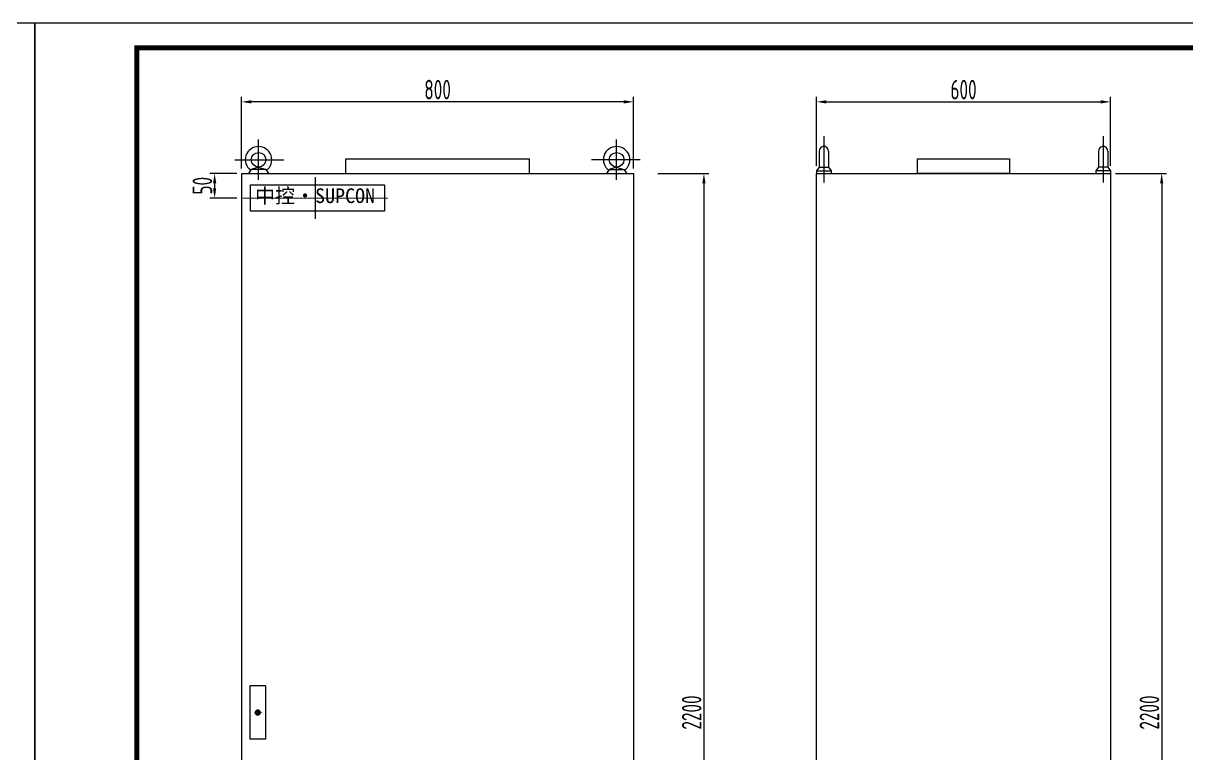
# Model space of a CAD drawing. Header units: millimetres. Extents: x 30557 to 235556, y -116603 to -73383.
# Drawn here: x 122249 to 124623, y -92198 to -90707 of the extents above; entities that cross this region are included whole.
import ezdxf
from ezdxf.lldxf.tags import DXFTag

# ---------------------------------------------------------------- set-up
doc = ezdxf.new("R2010")
doc.units = ezdxf.units.MM
doc.layers.add('CAXA0', color=7, linetype='Continuous', lineweight=70)
doc.layers.add('CAXA3', color=7, linetype='Continuous', lineweight=25)
doc.layers.add('文本层', color=2, linetype='Continuous')
doc.layers.add('符号层', color=3, linetype='Continuous')
doc.styles.get("Standard").update_dxf_attribs({"font": ''})
doc.styles.add('supcon', font='sceie.shx', dxfattribs={"width": 0.75, "height": 40, "bigfont": 'sceic.shx'})
doc.styles.get('Standard').set_extended_font_data('SimSun')
tags = doc.linetypes.add('CENTER', pattern=[2, 1.25, -0.25, 0.25, -0.25]).pattern_tags.tags
tags[10:11] = [DXFTag(74, 4), DXFTag(75, 0), DXFTag(340, '0'), DXFTag(46, 1.0), DXFTag(50, 0.0), DXFTag(44, 0.0), DXFTag(45, 0.0)]
tags[8:9] = [DXFTag(74, 4), DXFTag(75, 0), DXFTag(340, '0'), DXFTag(46, 1.0), DXFTag(50, 0.0), DXFTag(44, 0.0), DXFTag(45, 0.0)]
tags[6:7] = [DXFTag(74, 4), DXFTag(75, 0), DXFTag(340, '0'), DXFTag(46, 1.0), DXFTag(50, 0.0), DXFTag(44, 0.0), DXFTag(45, 0.0)]
tags[4:5] = [DXFTag(74, 4), DXFTag(75, 0), DXFTag(340, '0'), DXFTag(46, 1.0), DXFTag(50, 0.0), DXFTag(44, 0.0), DXFTag(45, 0.0)]
doc.dimstyles.new('supcon', dxfattribs={"dimtxt": 20, "dimasz": 20, "dimexe": 10, "dimexo": 10, "dimgap": 5, "dimtad": 1, "dimtoh": 1, "dimdec": 0, "dimzin": 0, "dimdsep": 46, "dimtxsty": 'supcon', "dimcen": 0.09, "dimclrd": 2, "dimclre": 2, "dimclrt": 2, "dimadec": 0, "dimazin": 0, "dimtfac": 1, "dimtdec": 0, "dimtofl": 0, "dimtmove": 0, "dimatfit": 3, "dimfxl": 1, "dimtolj": 1, "dimtzin": 0, "dimarcsym": 0})

# ---------------------------------------------------------------- blocks, each defined once
blk = doc.blocks.new('supcon图框')
at = {"linetype": 'Continuous'}
for p, q in [((6145.7, 4361.7), (1987.7, 4361.7)), ((1987.7, 4361.7), (1987.7, 1421.7)), ((6145.7, 1421.7), (6145.7, 4361.7))]:
    blk.add_line(p, q, dxfattribs=at)
at = {"linetype": 'Continuous', "const_width": 10}
blk.add_lwpolyline([(2195.7, 4311.7), (6095.7, 4311.7), (6095.7, 1471.7), (2195.7, 1471.7)], close=True, dxfattribs=at)
blk = doc.blocks.new('*D137')
at = {"color": 2, "linetype": 'Continuous', "lineweight": -2}
for p, q in [((122694.4, -91003.5), (122694.4, -90857.3)), ((123474.4, -90867.3), (122714.4, -90867.3)), ((123494.4, -91003.5), (123494.4, -90857.3))]:
    blk.add_line(p, q, dxfattribs=at)
at = {"color": 2}
for points in [[(122714.4, -90864), (122714.4, -90870.6), (122694.4, -90867.3)], [(123474.4, -90870.6), (123474.4, -90864), (123494.4, -90867.3)]]:
    blk.add_solid(points, dxfattribs=at)
at = {"layer": 'DEFPOINTS', "color": 0}
for p in [(122694.4, -90867.3), (122694.4, -91013.5), (123494.4, -91013.5)]:
    blk.add_point(p, dxfattribs=at)
at = {"color": 2, "insert": (123094.4, -90842.3), "char_height": 40, "attachment_point": 5, "style": 'supcon'}
blk.add_mtext('\\A1;800', dxfattribs=at)
blk = doc.blocks.new('*D138')
at = {"color": 2, "linetype": 'Continuous', "lineweight": -2}
for p, q in [((123543.6, -91013.5), (123648, -91013.5)), ((123638, -91033.5), (123638, -93193.5)), ((123543.6, -93213.5), (123648, -93213.5))]:
    blk.add_line(p, q, dxfattribs=at)
at = {"color": 2}
for points in [[(123641.3, -91033.5), (123634.7, -91033.5), (123638, -91013.5)], [(123634.7, -93193.5), (123641.3, -93193.5), (123638, -93213.5)]]:
    blk.add_solid(points, dxfattribs=at)
at = {"layer": 'DEFPOINTS', "color": 0}
for p in [(123533.6, -91013.5), (123533.6, -93213.5), (123638, -93213.5)]:
    blk.add_point(p, dxfattribs=at)
at = {"color": 2, "insert": (123613, -92113.5), "char_height": 40, "attachment_point": 5, "rotation": 90, "style": 'supcon'}
blk.add_mtext('\\A1;2200', dxfattribs=at)
blk = doc.blocks.new('*D139')
at = {"color": 2, "linetype": 'Continuous', "lineweight": -2}
for p, q in [((122684.4, -91013.5), (122629.4, -91013.5)), ((122639.4, -91033.5), (122639.4, -91043.5)), ((122684.4, -91063.5), (122629.4, -91063.5))]:
    blk.add_line(p, q, dxfattribs=at)
at = {"color": 2}
for points in [[(122642.7, -91033.5), (122636, -91033.5), (122639.4, -91013.5)], [(122636, -91043.5), (122642.7, -91043.5), (122639.4, -91063.5)]]:
    blk.add_solid(points, dxfattribs=at)
at = {"layer": 'DEFPOINTS', "color": 0}
for p in [(122694.4, -91013.5), (122639.4, -91063.5), (122694.4, -91063.5)]:
    blk.add_point(p, dxfattribs=at)
at = {"color": 2, "insert": (122614.4, -91038.5), "char_height": 40, "attachment_point": 5, "rotation": 90, "style": 'supcon'}
blk.add_mtext('\\A1;50', dxfattribs=at)
blk = doc.blocks.new('*D140')
at = {"color": 2, "linetype": 'Continuous', "lineweight": -2}
for p, q in [((123867.8, -90997.8), (123867.8, -90857.3)), ((123887.8, -90867.3), (124447.8, -90867.3)), ((124467.8, -90997.8), (124467.8, -90857.3))]:
    blk.add_line(p, q, dxfattribs=at)
at = {"color": 2}
for points in [[(123887.8, -90864), (123887.8, -90870.6), (123867.8, -90867.3)], [(124447.8, -90870.6), (124447.8, -90864), (124467.8, -90867.3)]]:
    blk.add_solid(points, dxfattribs=at)
at = {"layer": 'DEFPOINTS', "color": 0}
for p in [(124467.8, -90867.3), (123867.8, -91007.8), (124467.8, -91007.8)]:
    blk.add_point(p, dxfattribs=at)
at = {"color": 2, "insert": (124167.8, -90842.3), "char_height": 40, "attachment_point": 5, "style": 'supcon'}
blk.add_mtext('\\A1;600', dxfattribs=at)
blk = doc.blocks.new('*D141')
at = {"color": 2, "linetype": 'Continuous', "lineweight": -2}
for p, q in [((124477.8, -91013.5), (124582.2, -91013.5)), ((124572.2, -91033.5), (124572.2, -93193.5)), ((124477.8, -93213.5), (124582.2, -93213.5))]:
    blk.add_line(p, q, dxfattribs=at)
at = {"color": 2}
for points in [[(124575.5, -91033.5), (124568.9, -91033.5), (124572.2, -91013.5)], [(124568.9, -93193.5), (124575.5, -93193.5), (124572.2, -93213.5)]]:
    blk.add_solid(points, dxfattribs=at)
at = {"layer": 'DEFPOINTS', "color": 0}
for p in [(124467.8, -91013.5), (124467.8, -93213.5), (124572.2, -93213.5)]:
    blk.add_point(p, dxfattribs=at)
at = {"color": 2, "insert": (124547.2, -92113.5), "char_height": 40, "attachment_point": 5, "rotation": 90, "style": 'supcon'}
blk.add_mtext('\\A1;2200', dxfattribs=at)

msp = doc.modelspace()

# ---------------------------------------------------------------- linework, layer by layer
at = {"color": 4, "linetype": 'CENTER', "ltscale": 20}
for p, q in [((122729, -91026.3), (122729, -90944.3)), ((123459.8, -91026.3), (123459.8, -90944.3)), ((123882.8, -90937.4), (123882.8, -91032.2)), ((124452.8, -90937.4), (124452.8, -91032.2)), ((122680.7, -90985.5), (122780.5, -90985.5)), ((123508, -90985.5), (123408.2, -90985.5))]:
    msp.add_line(p, q, dxfattribs=at)
at = {"ltscale": 100}
for p, q in [((122906.8, -91013.5), (122906.8, -90983.5)), ((122906.8, -90983.5), (123281.9, -90983.5)), ((123281.9, -91013.5), (123281.9, -90983.5))]:
    msp.add_line(p, q, dxfattribs=at)
for p, q in [((122694.4, -91013.5), (122694.4, -93113.5)), ((122694.4, -91013.5), (123494.4, -91013.5)), ((123494.4, -91013.5), (123494.4, -93213.5)), ((122743.4, -92058.8), (122711.4, -92058.8)), ((122727.4, -92110), (122727.4, -92117))]:
    msp.add_line(p, q)
at = {"color": 0}
for p, q in [((123867.8, -91013.5), (124467.8, -91013.5)), ((123867.8, -93213.5), (123867.8, -91013.5)), ((124467.8, -91013.5), (124467.8, -93213.5))]:
    msp.add_line(p, q, dxfattribs=at)
at = {"color": 4, "linetype": 'CENTER', "ltscale": 50}
for p, q in [((122844.7, -91020.9), (122844.7, -91106)), ((122697.2, -91063.4), (122992.1, -91063.5))]:
    msp.add_line(p, q, dxfattribs=at)
msp.add_lwpolyline([(124074, -90983.5), (124261.5, -90983.5), (124261.5, -91013.5), (124074, -91013.5)], close=True)
at = {"layer": 'CAXA0', "linetype": 'Continuous', "lineweight": 25}
for p, q in [((122721.2, -92112.6), (122721.2, -92114.3)), ((122721.2, -92112.6), (122724, -92112.6)), ((122721.2, -92114.3), (122724, -92114.3)), ((122730.8, -92112.6), (122733.6, -92112.6)), ((122730.8, -92114.3), (122733.6, -92114.3)), ((122733.6, -92112.6), (122733.6, -92114.3))]:
    msp.add_line(p, q, dxfattribs=at)
for radius, start, end in [(5.03, 9.45, 170.55), (5.03, 189.45, 350.55), (3.5, 13.6385, 166.3615), (3.5, 193.6385, 346.3615)]:
    msp.add_arc((122727.4, -92113.5), radius, start, end, dxfattribs=at)
at = {"layer": 'CAXA3', "linetype": 'Continuous', "lineweight": 25}
for p, q in [((123873.5, -90967.7), (123873.5, -91000.4)), ((123892.1, -90967.7), (123892.1, -91000.4)), ((124443.5, -90967.7), (124443.5, -91000.4)), ((124462.1, -90967.7), (124462.1, -91000.4)), ((122714, -91005.4), (122708.3, -91013.5)), ((122714, -91005.4), (122708.3, -91013.5)), ((122729, -91000.5), (122714, -91005.4)), ((122729, -91000.5), (122714, -91005.4)), ((122744, -91005.4), (122714, -91005.4)), ((122744, -91005.4), (122714, -91005.4)), ((122729, -91000.5), (122744, -91005.4)), ((122729, -91000.5), (122744, -91005.4)), ((122744, -91005.4), (122749.6, -91013.5)), ((122744, -91005.4), (122749.6, -91013.5)), ((123444.8, -91005.4), (123439.2, -91013.5)), ((123444.8, -91005.4), (123439.2, -91013.5)), ((123459.8, -91000.5), (123444.8, -91005.4)), ((123459.8, -91000.5), (123444.8, -91005.4)), ((123444.8, -91005.4), (123474.8, -91005.4)), ((123444.8, -91005.4), (123474.8, -91005.4)), ((123459.8, -91000.5), (123474.8, -91005.4)), ((123459.8, -91000.5), (123474.8, -91005.4)), ((123474.8, -91005.4), (123480.4, -91013.5)), ((123474.8, -91005.4), (123480.4, -91013.5)), ((123873.5, -91000.4), (123867.8, -91007.8)), ((123867.8, -91007.8), (123867.8, -91013.5)), ((123867.8, -91007.8), (123897.8, -91007.8)), ((123873.5, -91000.4), (123892.1, -91000.4)), ((123892.1, -91000.4), (123897.8, -91007.8)), ((123894.3, -91003.3), (123894.3, -91003.5)), ((123894.3, -91003.5), (123894.4, -91003.5)), ((123897.8, -91007.8), (123897.8, -91013.5)), ((124443.5, -91000.4), (124437.8, -91007.8)), ((124437.8, -91007.8), (124437.8, -91013.5)), ((124467.8, -91007.8), (124437.8, -91007.8)), ((124441.3, -91003.5), (124441.1, -91003.5)), ((124441.3, -91003.3), (124441.3, -91003.5)), ((124462.1, -91000.4), (124443.5, -91000.4)), ((124462.1, -91000.4), (124467.8, -91007.8)), ((124467.8, -91007.8), (124467.8, -91013.5))]:
    msp.add_line(p, q, dxfattribs=at)
for centre in [(122729, -90985.5), (122729, -90985.5), (123459.8, -90985.5), (123459.8, -90985.5)]:
    msp.add_circle(centre, 15, dxfattribs=at)
for centre, radius, start, end in [((122729, -90985.5), 27, 306.784, 233.216), ((122729, -90985.5), 27, 306.784, 233.216), ((123459.8, -90985.5), 27, 306.784, 233.216), ((123459.8, -90985.5), 27, 306.784, 233.216), ((123882.8, -90967.7), 9.3, 359.9906, 180.0094), ((124452.8, -90967.7), 9.3, 359.9906, 180.0094)]:
    msp.add_arc(centre, radius, start, end, dxfattribs=at)
at = {"layer": '文本层'}
msp.add_lwpolyline([(122712.4, -91036.4), (122986.1, -91036.4), (122986.1, -91090.5), (122712.4, -91090.5)], close=True, dxfattribs=at)
at = {"layer": '符号层', "color": 7}
for p, q in [((122711.4, -92058.8), (122711.4, -92168.1)), ((122743.4, -92058.8), (122743.4, -92168.1)), ((122743.4, -92168.1), (122711.4, -92168.1))]:
    msp.add_line(p, q, dxfattribs=at)

# ---------------------------------------------------------------- block references
for p in [(116126.9, -95068.7), (120284.9, -95068.7)]:
    msp.add_blockref('supcon图框', p)

# ---------------------------------------------------------------- texts
at = {"layer": '文本层', "insert": (122721.7, -91043.8), "char_height": 40, "width": 257.209, "attachment_point": 1}
msp.add_mtext('{\\fSimHei|b0|i0|c134|p2;\\H0.75x;中控·SUPCON}', dxfattribs=at)

# ---------------------------------------------------------------- dimensions: what is measured, and where the dimension line sits
at = {"linetype": 'Continuous'}
for base, p1, p2, picture, middle in [((122694.4, -90867.3), (123494.4, -91013.5), (122694.4, -91013.5), '*D137', (123094.4, -90842.3)), ((124467.8, -90867.3), (123867.8, -91007.8), (124467.8, -91007.8), '*D140', (124167.8, -90842.3))]:
    dim = msp.add_linear_dim(base=base, p1=p1, p2=p2, dimstyle='supcon', dxfattribs=at)
    dim.commit()
    dim.dimension.update_dxf_attribs({"geometry": picture, "text_midpoint": middle})
for base, p1, p2, picture, middle in [((122639.4, -91063.5), (122694.4, -91013.5), (122694.4, -91063.5), '*D139', (122614.4, -91038.5)), ((123638, -93213.5), (123533.6, -91013.5), (123533.6, -93213.5), '*D138', (123613, -92113.5)), ((124572.2, -93213.5), (124467.8, -91013.5), (124467.8, -93213.5), '*D141', (124547.2, -92113.5))]:
    dim = msp.add_linear_dim(base=base, p1=p1, p2=p2, angle=90, dimstyle='supcon', dxfattribs=at)
    dim.commit()
    dim.dimension.update_dxf_attribs({"geometry": picture, "text_midpoint": middle})

doc.saveas('drawing.dxf')
